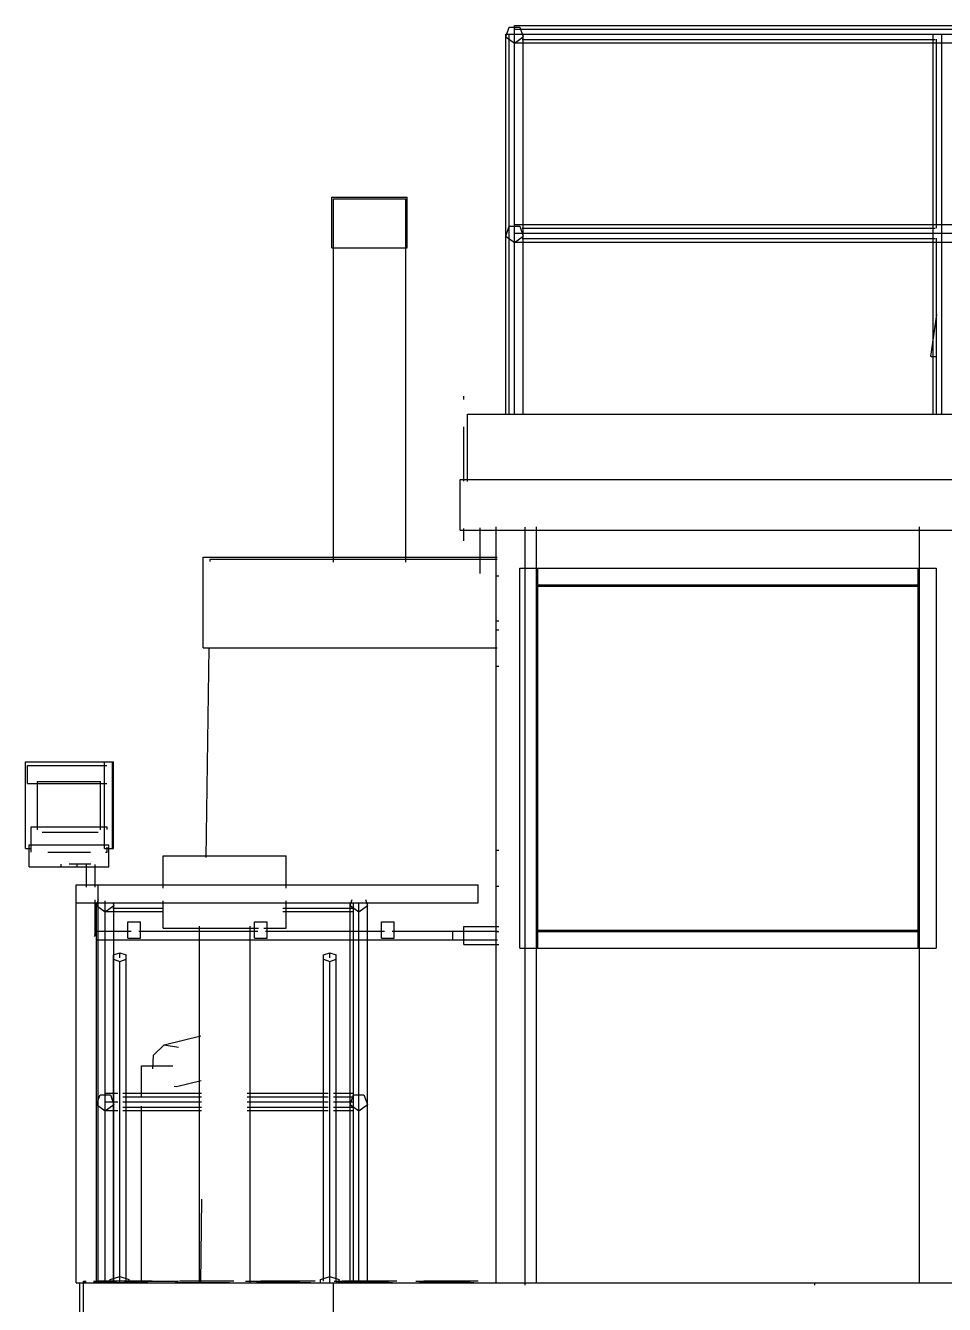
# Model space of a CAD drawing. Extents: x 5 to 836, y 5 to 589.
# Drawn here: x 526 to 576.8, y 406.8 to 477.5 of the extents above; entities that cross this region are included whole.
import ezdxf

# ---------------------------------------------------------------- set-up
doc = ezdxf.new("R2010")
doc.units = 0
doc.linetypes.add('DASHED', pattern=[4.5, 3, -1.5])
for name, color, linetype in [('DETAIL', 8, 'CONTINUOUS'), ('MARKING', 4, 'DASHED'), ('OUTLINE', 7, 'CONTINUOUS')]:
    doc.layers.add(name, color=color, linetype=linetype)

msp = doc.modelspace()

# ---------------------------------------------------------------- linework, layer by layer
at = {"layer": 'DETAIL'}
for p, q in [((552.52, 476.85), (552.71, 477.4)), ((552.71, 477.4), (553.29, 477.4)), ((553, 456), (553, 477.48)), ((553, 477.48), (671, 477.48)), ((553, 477.29), (671, 477.29)), ((553.29, 477.4), (553.48, 476.85)), ((552.52, 477), (671.48, 477)), ((552.52, 456), (552.52, 477)), ((552.52, 476.85), (553, 476.5)), ((552.71, 456), (552.71, 477)), ((553, 476.5), (553.48, 476.85)), ((553, 476.52), (671, 476.52)), ((553.42, 476.71), (576.24, 476.71)), ((553.48, 456), (553.48, 477)), ((576.12, 456), (576.12, 477)), ((576.31, 466.29), (576.31, 476.72)), ((576.6, 456), (576.6, 477)), ((542.92, 468), (547.08, 468)), ((543, 467.9), (547, 467.9)), ((553, 466.48), (671, 466.48)), ((552.52, 465.85), (552.71, 466.4)), ((552.52, 465.85), (553, 465.5)), ((552.71, 466.4), (553.29, 466.4)), ((553, 466), (671, 466)), ((553, 465.5), (553.48, 465.85)), ((553.29, 466.4), (553.48, 465.85)), ((553.42, 466.29), (576.24, 466.29)), ((576.31, 456), (576.31, 465.74)), ((542.92, 465.2), (547.08, 465.2)), ((553, 465.52), (671, 465.52)), ((553.42, 465.71), (576.24, 465.71)), ((576, 459.2), (576.27, 459.2)), ((550.4, 452.28), (550.4, 456)), ((550.4, 456), (592.12, 456)), ((550, 449.6), (550, 452.4)), ((550, 452.4), (674, 452.4)), ((550, 449.6), (674, 449.6)), ((552, 408), (552, 449.78)), ((553.6, 407.87), (553.6, 449.77)), ((554.22, 408), (554.22, 449.78)), ((575.38, 408), (575.38, 449.78)), ((535.8, 448.1), (552.04, 448.1)), ((536.2, 448), (552.04, 448)), ((553.3, 426.5), (553.3, 447.5)), ((553.3, 447.5), (576.3, 447.5)), ((554.3, 426.5), (554.3, 447.5)), ((575.3, 426.5), (575.3, 447.5)), ((576.31, 426.5), (576.31, 447.5)), ((552, 447.08), (552.13, 447.08)), ((554.22, 446.58), (575.38, 446.58)), ((554.3, 446.5), (575.3, 446.5)), ((552, 444.58), (552.13, 444.58)), ((552, 444.08), (552.13, 444.08)), ((535.8, 443.1), (552.04, 443.1)), ((552, 442.08), (552.13, 442.08)), ((526, 436.8), (530.85, 436.8)), ((526, 432), (526, 436.8)), ((530.35, 432), (530.35, 436.8)), ((530.8, 432), (530.8, 436.8)), ((530.85, 432), (530.85, 436.8)), ((526.1, 436.6), (530.49, 436.6)), ((526.1, 435.6), (530.49, 435.6)), ((526.66, 435.7), (530.14, 435.7)), ((526.3, 433.2), (530.5, 433.2)), ((526.92, 432.9), (530.01, 432.9)), ((526, 432), (526.27, 432)), ((526.2, 431), (526.2, 432.2)), ((526.2, 432.2), (530.6, 432.2)), ((527.22, 431.8), (529.58, 431.8)), ((530.35, 432), (530.85, 432)), ((530.41, 431.8), (530.5, 431.8)), ((530.6, 431), (530.6, 432.2)), ((552, 431.92), (552.13, 431.92)), ((533.6, 431.6), (540.4, 431.6)), ((533.6, 429.81), (533.6, 431.6)), ((540.4, 429.81), (540.4, 431.6)), ((526.2, 431), (530.6, 431)), ((528.8, 430), (551, 430)), ((528.8, 408), (528.8, 430)), ((530, 408), (530, 430)), ((551, 429), (551, 430)), ((552, 429.92), (552.13, 429.92)), ((528.8, 429), (551, 429)), ((529.92, 428.85), (530.03, 429.18)), ((529.92, 408), (529.92, 429)), ((530.4, 408), (530.4, 429.12)), ((530.88, 408), (530.88, 429)), ((533.6, 427.6), (533.6, 429.12)), ((540.4, 427.6), (540.4, 429.12)), ((543.92, 428.85), (544.03, 429.18)), ((543.92, 408), (543.92, 429)), ((544.11, 408), (544.11, 429)), ((544.4, 408), (544.4, 429)), ((544.77, 429.18), (544.88, 428.85)), ((544.88, 408), (544.88, 429)), ((529.92, 428.85), (530.4, 428.5)), ((530.4, 428.5), (530.88, 428.85)), ((530.4, 428.52), (533.62, 428.52)), ((530.82, 428.71), (533.62, 428.71)), ((530.84, 428.96), (530.88, 428.85)), ((540.2, 428.71), (544.12, 428.71)), ((540.2, 428.52), (544.12, 428.52)), ((543.92, 428.85), (544.4, 428.5)), ((544.4, 428.5), (544.88, 428.85)), ((531.65, 427.95), (532.35, 427.95)), ((531.65, 427.05), (531.65, 427.95)), ((532.35, 427.05), (532.35, 427.95)), ((533.6, 427.6), (538.87, 427.6)), ((535.6, 408), (535.6, 427.72)), ((538.4, 408), (538.4, 427.72)), ((538.65, 427.95), (539.35, 427.95)), ((538.65, 427.05), (538.65, 427.95)), ((539.15, 427.6), (540.4, 427.6)), ((539.35, 427.05), (539.35, 427.95)), ((545.65, 427.05), (545.65, 427.95)), ((545.65, 427.95), (546.35, 427.95)), ((546.35, 427.05), (546.35, 427.95)), ((550.2, 426.7), (550.2, 427.7)), ((529.81, 427.26), (529.84, 427.2)), ((529.81, 427.14), (529.84, 427.2)), ((531.65, 427.05), (532.35, 427.05)), ((538.65, 427.05), (539.35, 427.05)), ((545.65, 427.05), (546.35, 427.05)), ((549.6, 426.96), (549.6, 427.44)), ((552, 427.42), (552.13, 427.42)), ((554.22, 427.42), (575.38, 427.42)), ((554.3, 427.5), (575.3, 427.5)), ((530.85, 426.12), (531.2, 426.24)), ((531.2, 425.96), (531.2, 426.24)), ((531.2, 426.24), (531.55, 426.12)), ((542.45, 426.12), (542.8, 426.24)), ((542.8, 425.96), (542.8, 426.24)), ((542.8, 426.24), (543.15, 426.12)), ((553.3, 426.5), (576.3, 426.5)), ((530.85, 408.09), (530.85, 426.12)), ((530.85, 425.88), (531.2, 425.76)), ((531.2, 425.76), (531.55, 425.88)), ((531.2, 408.01), (531.2, 425.76)), ((531.55, 408.09), (531.55, 426.12)), ((542.45, 408.09), (542.45, 426.12)), ((542.45, 425.88), (542.8, 425.76)), ((542.8, 425.76), (543.15, 425.88)), ((542.8, 408.01), (542.8, 425.76)), ((543.15, 408.09), (543.15, 426.12)), ((533.02, 419.82), (533.06, 420.59)), ((533.06, 420.59), (533.66, 421.15)), ((533.66, 421.15), (534.45, 421.03)), ((532.4, 420), (534.13, 420)), ((529.92, 417.85), (530.11, 418.4)), ((530.11, 418.4), (530.69, 418.4)), ((530.4, 418.48), (531.1, 418.48)), ((530.69, 418.4), (530.88, 417.85)), ((531.38, 418.48), (535.72, 418.48)), ((534.21, 418.87), (534.34, 418.85)), ((538.24, 418.48), (542.72, 418.48)), ((543, 418.48), (544.12, 418.48)), ((543.92, 417.85), (544.11, 418.4)), ((544.11, 418.4), (544.69, 418.4)), ((544.69, 418.4), (544.88, 417.85)), ((529.92, 417.85), (530.4, 417.5)), ((530.4, 418), (531.1, 418)), ((530.4, 417.5), (530.88, 417.85)), ((531.38, 418.29), (535.72, 418.29)), ((531.38, 418), (535.72, 418)), ((531.38, 417.71), (535.72, 417.71)), ((538.24, 418.29), (542.72, 418.29)), ((538.24, 418), (542.72, 418)), ((538.24, 417.71), (542.72, 417.71)), ((543, 418.29), (544.12, 418.29)), ((543, 418), (544.12, 418)), ((543, 417.71), (544.12, 417.71)), ((543.92, 417.85), (544.4, 417.5)), ((544.4, 417.5), (544.88, 417.85)), ((530.4, 417.52), (531.1, 417.52)), ((531.38, 417.52), (535.72, 417.52)), ((538.24, 417.52), (542.72, 417.52)), ((543, 417.52), (544.12, 417.52)), ((528.8, 408), (695.2, 408)), ((529, 403), (529, 408)), ((529.2, 405.6), (529.2, 408)), ((530.68, 408.18), (531.2, 408.35)), ((530.68, 408.04), (530.68, 408.18)), ((531.2, 408.35), (531.72, 408.18)), ((531.72, 408.04), (531.72, 408.18)), ((542.28, 408.18), (542.8, 408.35)), ((542.29, 408.04), (542.29, 408.18)), ((542.8, 408.35), (543.32, 408.18)), ((543, 403.28), (543, 408)), ((543.32, 408.04), (543.32, 408.18)), ((569.6, 407.87), (569.6, 408))]:
    msp.add_line(p, q, dxfattribs=at)
at = {"layer": 'MARKING'}
for p, q in [((550.2, 452.31), (550.2, 457)), ((550.2, 449), (550.2, 449.69)), ((551.1, 447.2), (551.1, 449.72)), ((529.2, 408.02), (529.2, 408.1)), ((529.2, 408.1), (529.34, 408.1)), ((529.2, 408.02), (529.34, 408.02)), ((529.76, 408.1), (531.02, 408.1)), ((529.76, 408.02), (552.06, 408.02)), ((530, 408.02), (530, 408.12)), ((530, 408.12), (552.06, 408.12)), ((531.44, 408.1), (535.63, 408.1)), ((538.15, 408.1), (542.63, 408.1)), ((543.05, 408.1), (552, 408.1)), ((543.2, 408.02), (543.2, 408.1)), ((552, 408.02), (552, 408.1))]:
    msp.add_line(p, q, dxfattribs=at)
at = {"layer": 'OUTLINE'}
for p, q in [((542.92, 465.2), (542.92, 468)), ((543, 447.83), (543, 467.9)), ((547, 447.83), (547, 467.9)), ((547.08, 465.2), (547.08, 468)), ((576, 459.2), (576.33, 461.52)), ((535.8, 443.1), (535.8, 448.1)), ((536.2, 447.86), (536.2, 448)), ((535.98, 431.5), (536.14, 443.11)), ((526.1, 435.6), (526.1, 436.6)), ((526.66, 433.03), (526.66, 435.7)), ((530.14, 433.03), (530.14, 435.7)), ((526.3, 431.8), (526.3, 433.2)), ((530.5, 433.06), (530.5, 433.2)), ((530.5, 431.8), (530.5, 432.08)), ((527.96, 431), (527.96, 431.13)), ((528.4, 431.16), (529.6, 431.16)), ((528.84, 431), (528.84, 431.13)), ((529.36, 429.86), (529.36, 431.12)), ((529.84, 429.86), (529.84, 431.12)), ((529.84, 427.2), (529.84, 429.16)), ((550.2, 427.7), (552.14, 427.7)), ((529.88, 427.44), (531.84, 427.44)), ((529.88, 426.96), (552.07, 426.96)), ((532.26, 427.44), (538.83, 427.44)), ((539.25, 427.44), (545.82, 427.44)), ((546.24, 427.44), (552.07, 427.44)), ((550.2, 426.7), (552.14, 426.7)), ((533.66, 421.15), (535.68, 421.65)), ((532.4, 418.32), (532.4, 420)), ((534.34, 418.85), (535.69, 419.19)), ((535.6, 418.32), (535.6, 419.3)), ((532.4, 408.12), (532.4, 417.76)), ((535.6, 408.12), (535.6, 417.76)), ((535.68, 408.01), (535.74, 412.63))]:
    msp.add_line(p, q, dxfattribs=at)

doc.saveas('drawing.dxf')
